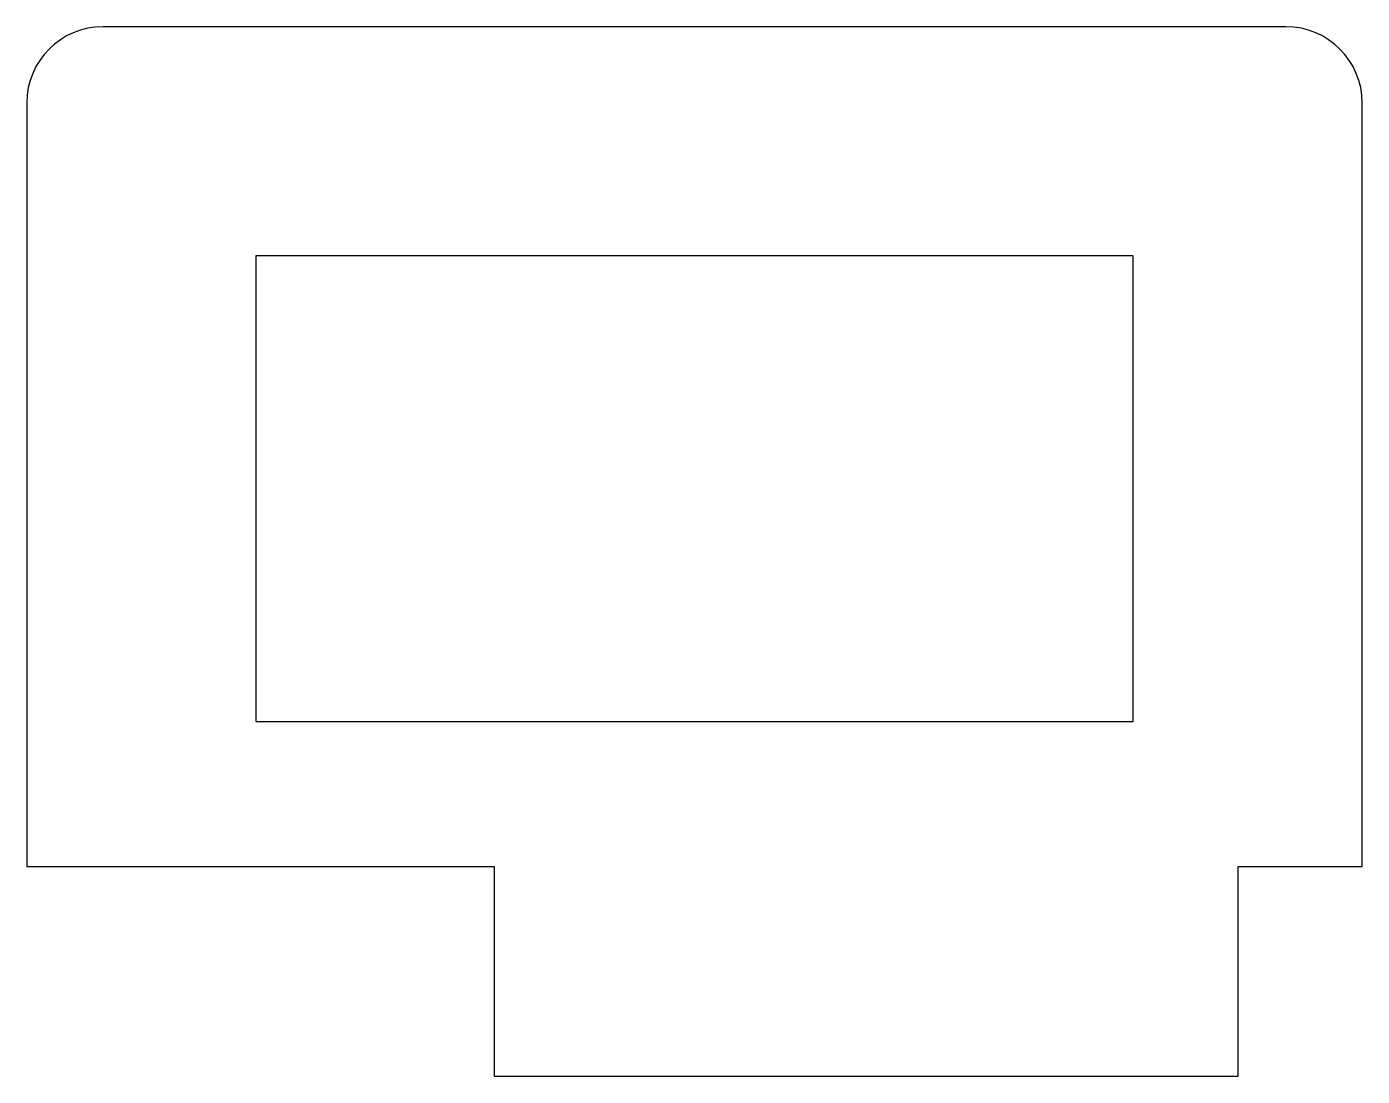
# Model space of a CAD drawing. Header units: millimetres. Extents: x -17.5 to 17.5, y -15.4 to 12.1.
import ezdxf

# ---------------------------------------------------------------- set-up
doc = ezdxf.new("R2010")
doc.units = ezdxf.units.MM

msp = doc.modelspace()

# ---------------------------------------------------------------- linework, layer by layer
at = {"color": 7, "linetype": 'Continuous', "lineweight": 25}
for p, q in [((15.5, 12.1), (-15.5, 12.1)), ((-17.5, 10.1), (-17.5, -9.9)), ((17.5, -9.9), (17.5, 10.1)), ((-11.5, 6.1), (-11.5, -6.1)), ((11.5, 6.1), (-11.5, 6.1)), ((11.5, -6.1), (11.5, 6.1)), ((-11.5, -6.1), (11.5, -6.1)), ((-17.5, -9.9), (-5.25, -9.9)), ((-5.25, -9.9), (-5.25, -15.4)), ((14.25, -9.9), (17.5, -9.9)), ((14.25, -15.4), (14.25, -9.9)), ((-5.25, -15.4), (14.25, -15.4))]:
    msp.add_line(p, q, dxfattribs=at)
for centre, start, end in [((-15.5, 10.1), 90, 180), ((15.5, 10.1), 0, 90)]:
    msp.add_arc(centre, 2, start, end, dxfattribs=at)

doc.saveas('drawing.dxf')
